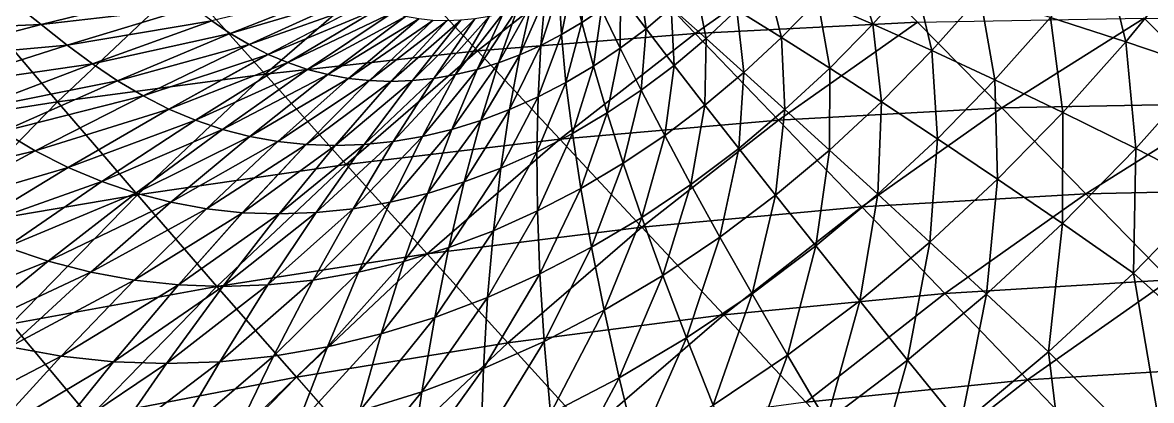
# Model space of a CAD drawing. Header units: metres. Extents: x -232 to 179, y -162 to 161.
# Drawn here: x -116.04 to -68.87, y 77.34 to 93.13 of the extents above; entities that cross this region are included whole.
import ezdxf

# ---------------------------------------------------------------- set-up
doc = ezdxf.new("R2010")
doc.units = ezdxf.units.M

msp = doc.modelspace()

# ---------------------------------------------------------------- linework, layer by layer
for points in [[(-91.42601, 96.32971, -728.5199), (-82.17359, 96.74255, -721.63666), (-87.92804, 92.68334, -720.7978), (-87.92794, 92.68344, -720.79767)], [(-78.63614, 93.1501, -714.08514), (-87.92804, 92.68334, -720.7978), (-82.17359, 96.74255, -721.63666), (-82.17349, 96.74265, -721.63654)], [(-100.47522, 95.6663, -735.8636), (-91.42601, 96.32971, -728.5199), (-97.021614, 91.94738, -727.95624), (-97.021515, 91.94748, -727.9561)], [(-87.92804, 92.68334, -720.7978), (-97.021614, 91.94738, -727.95624), (-91.42601, 96.32971, -728.5199), (-91.42591, 96.32981, -728.5198)], [(-69.9369, 92.33062, -911.9938), (-70.848404, 96.08774, -906.7413), (-73.085594, 93.345406, -907.08954), (-73.085495, 93.345505, -907.0894)], [(-70.848404, 96.08774, -906.7413), (-69.9369, 92.33062, -911.9938), (-67.39996, 95.440384, -911.5989), (-67.399864, 95.44048, -911.59875)], [(-109.309555, 94.791336, -743.6763), (-100.47522, 95.6663, -735.8636), (-105.90519, 90.979095, -735.56836), (-105.90509, 90.979195, -735.56824)], [(-97.021614, 91.94738, -727.95624), (-105.90519, 90.979095, -735.56836), (-100.47522, 95.6663, -735.8636), (-100.47512, 95.6664, -735.86346)], [(-80.50746, 93.07312, -897.6823), (-81.34057, 95.70136, -892.81555), (-82.80252, 94.058655, -892.95667), (-82.80242, 94.058754, -892.95654)], [(-81.34057, 95.70136, -892.81555), (-80.50746, 93.07312, -897.6823), (-78.77168, 95.02351, -897.51483), (-78.77158, 95.02361, -897.5147)], [(-66.559265, 91.18693, -916.99817), (-67.39996, 95.440384, -911.5989), (-69.9369, 92.33062, -911.9938), (-69.9368, 92.33072, -911.99365)], [(-93.51804, 92.628746, -878.5488), (-93.074974, 94.81939, -874.20483), (-93.63011, 94.48976, -874.088), (-93.63001, 94.48986, -874.0879)], [(-93.074974, 94.81939, -874.20483), (-93.51804, 92.628746, -878.5488), (-92.673134, 93.13043, -878.7266), (-92.673035, 93.13053, -878.7265)], [(-92.673134, 93.13043, -878.7266), (-92.53325, 95.183, -874.29456), (-93.074974, 94.81939, -874.20483), (-93.074875, 94.81949, -874.2047)], [(-92.53325, 95.183, -874.29456), (-92.673134, 93.13043, -878.7266), (-91.84864, 93.68384, -878.86316), (-91.84854, 93.68394, -878.86304)], [(-89.98394, 92.87729, -883.57245), (-90.27035, 94.93778, -879.0118), (-91.047035, 94.28696, -878.9582), (-91.046936, 94.287056, -878.95807)], [(-90.27035, 94.93778, -879.0118), (-89.98394, 92.87729, -883.57245), (-88.932465, 93.75838, -883.645), (-88.932365, 93.75848, -883.6449)], [(-84.32006, 92.505005, -893.0153), (-84.942444, 94.93354, -888.2742), (-86.1861, 93.66029, -888.32227), (-86.186, 93.66039, -888.32214)], [(-84.942444, 94.93354, -888.2742), (-84.32006, 92.505005, -893.0153), (-82.80252, 94.058655, -892.95667), (-82.80242, 94.058754, -892.95654)], [(-78.045525, 91.96999, -902.46326), (-78.77168, 95.02351, -897.51483), (-80.50746, 93.07312, -897.6823), (-80.50736, 93.07322, -897.6822)], [(-78.77168, 95.02351, -897.51483), (-78.045525, 91.96999, -902.46326), (-76.02491, 94.24044, -902.2683), (-76.02481, 94.24054, -902.2682)], [(-117.92566, 93.74519, -751.9638), (-109.309555, 94.791336, -743.6763), (-114.5755, 89.816345, -743.63873), (-114.5754, 89.816444, -743.6386)], [(-109.721565, 94.418846, -868.5285), (-116.44543, 93.984665, -868.26056), (-115.26524, 93.05584, -869.4529), (-115.265144, 93.05594, -869.45276)], [(-115.26524, 93.05584, -869.4529), (-108.91582, 93.78293, -869.3436), (-109.721565, 94.418846, -868.5285), (-109.721466, 94.418945, -868.5284)], [(-105.90519, 90.979095, -735.56836), (-114.5755, 89.816345, -743.63873), (-109.309555, 94.791336, -743.6763), (-109.309456, 94.791435, -743.67615)], [(-102.72257, 94.52164, -869.0286), (-108.13445, 93.201584, -870.1135), (-107.35658, 92.67726, -870.8485), (-107.35648, 92.67736, -870.8484)], [(-107.35658, 92.67726, -870.8485), (-102.20648, 94.215706, -869.49194), (-102.72257, 94.52164, -869.0286), (-102.72247, 94.521736, -869.0285)], [(-94.38061, 92.18069, -878.33014), (-93.63011, 94.48976, -874.088), (-94.196846, 94.19537, -873.94434), (-94.19675, 94.19547, -873.9442)], [(-93.63011, 94.48976, -874.088), (-94.38061, 92.18069, -878.33014), (-93.51804, 92.628746, -878.5488), (-93.517944, 92.628845, -878.5487)], [(-87.47621, 92.46259, -888.3008), (-87.9167, 94.701385, -883.66187), (-88.932465, 93.75838, -883.645), (-88.932365, 93.75848, -883.6449)], [(-87.9167, 94.701385, -883.66187), (-87.47621, 92.46259, -888.3008), (-86.1861, 93.66029, -888.32227), (-86.186, 93.66039, -888.32214)], [(-122.420105, 92.75, -868.7612), (-115.26524, 93.05584, -869.4529), (-116.44543, 93.984665, -868.26056), (-116.44533, 93.984764, -868.26044)], [(-102.20648, 94.215706, -869.49194), (-107.35658, 92.67726, -870.8485), (-106.571106, 92.21164, -871.5537), (-106.57101, 92.21174, -871.5536)], [(-106.571106, 92.21164, -871.5537), (-101.68154, 93.949196, -869.9374), (-102.20648, 94.215706, -869.49194), (-102.20638, 94.215805, -869.4918)], [(-101.68154, 93.949196, -869.9374), (-106.571106, 92.21164, -871.5537), (-105.772156, 91.806015, -872.2316), (-105.77206, 91.806114, -872.2315)], [(-105.772156, 91.806015, -872.2316), (-101.14592, 93.72278, -870.3655), (-101.68154, 93.949196, -869.9374), (-101.68144, 93.949295, -869.93726)], [(-96.14645, 91.45251, -877.77295), (-94.7732, 93.93739, -873.7743), (-95.35708, 93.71693, -873.57825), (-95.35698, 93.717026, -873.5781)], [(-94.7732, 93.93739, -873.7743), (-96.14645, 91.45251, -877.77295), (-95.2578, 91.788055, -878.0713), (-95.2577, 91.788155, -878.07117)], [(-95.2578, 91.788055, -878.0713), (-94.196846, 94.19537, -873.94434), (-94.7732, 93.93739, -873.7743), (-94.7731, 93.93749, -873.7742)], [(-94.196846, 94.19537, -873.94434), (-95.2578, 91.788055, -878.0713), (-94.38061, 92.18069, -878.33014), (-94.38051, 92.180786, -878.33)], [(-91.069145, 92.0608, -883.4438), (-91.047035, 94.28696, -878.9582), (-91.84864, 93.68384, -878.86316), (-91.84854, 93.68394, -878.86304)], [(-91.047035, 94.28696, -878.9582), (-91.069145, 92.0608, -883.4438), (-89.98394, 92.87729, -883.57245), (-89.98384, 92.87739, -883.5723)], [(-82.309235, 91.228485, -897.75195), (-82.80252, 94.058655, -892.95667), (-84.32006, 92.505005, -893.0153), (-84.31996, 92.505104, -893.0152)], [(-82.80252, 94.058655, -892.95667), (-82.309235, 91.228485, -897.75195), (-80.50746, 93.07312, -897.6823), (-80.50736, 93.07322, -897.6822)], [(-75.40322, 90.74123, -907.3132), (-76.02491, 94.24044, -902.2683), (-78.045525, 91.96999, -902.46326), (-78.045425, 91.97009, -902.46313)], [(-76.02491, 94.24044, -902.2683), (-75.40322, 90.74123, -907.3132), (-73.085594, 93.345406, -907.08954), (-73.085495, 93.345505, -907.0894)], [(-114.5755, 89.816345, -743.63873), (-123.04151, 88.49648, -752.168), (-117.92566, 93.74519, -751.9638), (-117.92556, 93.74529, -751.9637)], [(-108.91582, 93.78293, -869.3436), (-115.26524, 93.05584, -869.4529), (-114.17444, 92.19495, -870.55634), (-114.17434, 92.195045, -870.5562)], [(-114.17444, 92.19495, -870.55634), (-108.13445, 93.201584, -870.1135), (-108.91582, 93.78293, -869.3436), (-108.91572, 93.78303, -869.3435)], [(-101.14592, 93.72278, -870.3655), (-105.772156, 91.806015, -872.2316), (-104.956955, 91.46141, -872.88324), (-104.956856, 91.46151, -872.8831)], [(-104.956955, 91.46141, -872.88324), (-100.599075, 93.53702, -870.7763), (-101.14592, 93.72278, -870.3655), (-101.14582, 93.72288, -870.36536)], [(-100.599075, 93.53702, -870.7763), (-104.956955, 91.46141, -872.88324), (-104.124664, 91.17868, -873.5084), (-104.124565, 91.17878, -873.5083)], [(-104.124664, 91.17868, -873.5084), (-100.0413, 93.39231, -871.1694), (-100.599075, 93.53702, -870.7763), (-100.598976, 93.53712, -870.7762)], [(-97.94494, 90.958374, -877.06213), (-95.94633, 93.53493, -873.357), (-96.53876, 93.39226, -873.1112), (-96.53866, 93.39236, -873.1111)], [(-95.94633, 93.53493, -873.357), (-97.94494, 90.958374, -877.06213), (-97.043274, 91.175514, -877.4362), (-97.043175, 91.17561, -877.4361)], [(-97.043274, 91.175514, -877.4362), (-95.35708, 93.71693, -873.57825), (-95.94633, 93.53493, -873.357), (-95.94623, 93.53503, -873.3569)], [(-95.35708, 93.71693, -873.57825), (-97.043274, 91.175514, -877.4362), (-96.14645, 91.45251, -877.77295), (-96.14635, 91.45261, -877.7728)], [(-92.185326, 91.311615, -883.2589), (-91.84864, 93.68384, -878.86316), (-92.673134, 93.13043, -878.7266), (-92.673035, 93.13053, -878.7265)], [(-91.84864, 93.68384, -878.86316), (-92.185326, 91.311615, -883.2589), (-91.069145, 92.0608, -883.4438), (-91.069046, 92.0609, -883.44366)], [(-88.81167, 91.34354, -888.2087), (-88.932465, 93.75838, -883.645), (-89.98394, 92.87729, -883.57245), (-89.98384, 92.87739, -883.5723)], [(-88.932465, 93.75838, -883.645), (-88.81167, 91.34354, -888.2087), (-87.47621, 92.46259, -888.3008), (-87.47611, 92.46269, -888.30066)], [(-85.89429, 91.04355, -892.98914), (-86.1861, 93.66029, -888.32227), (-87.47621, 92.46259, -888.3008), (-87.47611, 92.46269, -888.30066)], [(-86.1861, 93.66029, -888.32227), (-85.89429, 91.04355, -892.98914), (-84.32006, 92.505005, -893.0153), (-84.31996, 92.505104, -893.0152)], [(-115.26524, 93.05584, -869.4529), (-122.420105, 92.75, -868.7612), (-120.921165, 91.57031, -870.2756), (-120.92107, 91.57041, -870.27545)], [(-120.921165, 91.57031, -870.2756), (-114.17444, 92.19495, -870.55634), (-115.26524, 93.05584, -869.4529), (-115.265144, 93.05594, -869.45276)], [(-108.13445, 93.201584, -870.1135), (-114.17444, 92.19495, -870.55634), (-113.11664, 91.407936, -871.5987), (-113.11654, 91.408035, -871.5986)], [(-113.11664, 91.407936, -871.5987), (-107.35658, 92.67726, -870.8485), (-108.13445, 93.201584, -870.1135), (-108.13435, 93.20168, -870.1134)], [(-100.0413, 93.39231, -871.1694), (-104.124664, 91.17868, -873.5084), (-103.27574, 90.95844, -874.1067), (-103.27564, 90.95854, -874.10657)], [(-103.27574, 90.95844, -874.1067), (-99.473495, 93.28895, -871.544), (-100.0413, 93.39231, -871.1694), (-100.0412, 93.39241, -871.16925)], [(-99.473495, 93.28895, -871.544), (-103.27574, 90.95844, -874.1067), (-102.41155, 90.801125, -874.6769), (-102.41145, 90.80122, -874.67676)], [(-102.41155, 90.801125, -874.6769), (-98.89696, 93.227066, -871.89954), (-99.473495, 93.28895, -871.544), (-99.4734, 93.28905, -871.5439)], [(-98.89696, 93.227066, -871.89954), (-102.41155, 90.801125, -874.6769), (-101.53407, 90.70695, -875.2179), (-101.53397, 90.70705, -875.2178)], [(-101.53407, 90.70695, -875.2179), (-98.31331, 93.20667, -872.23486), (-98.89696, 93.227066, -871.89954), (-98.89686, 93.227165, -871.8994)], [(-98.31331, 93.20667, -872.23486), (-101.53407, 90.70695, -875.2179), (-100.645775, 90.67592, -875.7284), (-100.645676, 90.67602, -875.7283)], [(-100.645775, 90.67592, -875.7284), (-97.72438, 93.22763, -872.54926), (-98.31331, 93.20667, -872.23486), (-98.31321, 93.20677, -872.23474)], [(-97.72438, 93.22763, -872.54926), (-100.645775, 90.67592, -875.7284), (-99.749435, 90.7078, -876.20685), (-99.74934, 90.7079, -876.2067)], [(-99.749435, 90.7078, -876.20685), (-97.13216, 93.289635, -872.8417), (-97.72438, 93.22763, -872.54926), (-97.72428, 93.22773, -872.54913)], [(-97.13216, 93.289635, -872.8417), (-99.749435, 90.7078, -876.20685), (-98.84809, 90.80218, -876.6519), (-98.84799, 90.80228, -876.6518)], [(-98.84809, 90.80218, -876.6519), (-96.53876, 93.39226, -873.1112), (-97.13216, 93.289635, -872.8417), (-97.13206, 93.289734, -872.84155)], [(-96.53876, 93.39226, -873.1112), (-98.84809, 90.80218, -876.6519), (-97.94494, 90.958374, -877.06213), (-97.94484, 90.95847, -877.062)], [(-93.329155, 90.63243, -883.0182), (-92.673134, 93.13043, -878.7266), (-93.51804, 92.628746, -878.5488), (-93.517944, 92.628845, -878.5487)], [(-92.673134, 93.13043, -878.7266), (-93.329155, 90.63243, -883.0182), (-92.185326, 91.311615, -883.2589), (-92.18523, 91.311714, -883.2588)], [(-87.92804, 92.68334, -720.7978), (-78.63614, 93.1501, -714.08514), (-84.44543, 89.052216, -713.2383), (-84.44533, 89.052315, -713.23816)], [(-75.11427, 89.5634, -706.6809), (-84.44543, 89.052216, -713.2383), (-78.63614, 93.1501, -714.08514), (-78.63604, 93.1502, -714.085)], [(-80.14296, 89.822655, -902.5444), (-80.50746, 93.07312, -897.6823), (-82.309235, 91.228485, -897.75195), (-82.309135, 91.228584, -897.75183)], [(-80.50746, 93.07312, -897.6823), (-80.14296, 89.822655, -902.5444), (-78.045525, 91.96999, -902.46326), (-78.045425, 91.97009, -902.46313)], [(-78.63614, 93.1501, -714.08514), (-69.164154, 93.31235, -707.808), (-75.11427, 89.5634, -706.6809), (-75.114174, 89.5635, -706.6808)], [(-72.56504, 89.37753, -912.2474), (-73.085594, 93.345406, -907.08954), (-75.40322, 90.74123, -907.3132), (-75.40312, 90.741325, -907.31305)], [(-65.60806, 89.75428, -700.5461), (-75.11427, 89.5634, -706.6809), (-69.164154, 93.31235, -707.808), (-69.164055, 93.31245, -707.80786)], [(-73.085594, 93.345406, -907.08954), (-72.56504, 89.37753, -912.2474), (-69.9369, 92.33062, -911.9938), (-69.9368, 92.33072, -911.99365)], [(-69.164154, 93.31235, -707.808), (-59.534866, 93.137054, -701.95355), (-65.60806, 89.75428, -700.5461), (-65.60796, 89.75438, -700.54596)], [(-107.35658, 92.67726, -870.8485), (-113.11664, 91.407936, -871.5987), (-112.06357, 90.69812, -872.5937), (-112.06347, 90.69822, -872.59357)], [(-112.06357, 90.69812, -872.5937), (-106.571106, 92.21164, -871.5537), (-107.35658, 92.67726, -870.8485), (-107.35648, 92.67736, -870.8484)], [(-97.021614, 91.94738, -727.95624), (-87.92804, 92.68334, -720.7978), (-93.58324, 88.25435, -720.22815), (-93.58314, 88.25445, -720.228)], [(-94.49688, 90.025856, -882.7222), (-93.51804, 92.628746, -878.5488), (-94.38061, 92.18069, -878.33014), (-94.38051, 92.180786, -878.33)], [(-93.51804, 92.628746, -878.5488), (-94.49688, 90.025856, -882.7222), (-93.329155, 90.63243, -883.0182), (-93.329056, 90.63253, -883.01807)], [(-84.44543, 89.052216, -713.2383), (-93.58324, 88.25435, -720.22815), (-87.92804, 92.68334, -720.7978), (-87.92794, 92.68344, -720.79767)], [(-90.18997, 90.30652, -888.0452), (-89.98394, 92.87729, -883.57245), (-91.069145, 92.0608, -883.4438), (-91.069046, 92.0609, -883.44366)], [(-89.98394, 92.87729, -883.57245), (-90.18997, 90.30652, -888.0452), (-88.81167, 91.34354, -888.2087), (-88.81157, 91.343636, -888.20856)], [(-87.52384, 89.678055, -892.8767), (-87.47621, 92.46259, -888.3008), (-88.81167, 91.34354, -888.2087), (-88.81157, 91.343636, -888.20856)], [(-87.47621, 92.46259, -888.3008), (-87.52384, 89.678055, -892.8767), (-85.89429, 91.04355, -892.98914), (-85.89419, 91.04365, -892.989)], [(-84.178314, 89.493286, -897.7209), (-84.32006, 92.505005, -893.0153), (-85.89429, 91.04355, -892.98914), (-85.89419, 91.04365, -892.989)], [(-84.32006, 92.505005, -893.0153), (-84.178314, 89.493286, -897.7209), (-82.309235, 91.228485, -897.75195), (-82.309135, 91.228584, -897.75183)], [(-114.17444, 92.19495, -870.55634), (-120.921165, 91.57031, -870.2756), (-119.53574, 90.4769, -871.67706), (-119.535645, 90.477, -871.67694)], [(-119.53574, 90.4769, -871.67706), (-113.11664, 91.407936, -871.5987), (-114.17444, 92.19495, -870.55634), (-114.17434, 92.195045, -870.5562)], [(-106.571106, 92.21164, -871.5537), (-112.06357, 90.69812, -872.5937), (-111.000206, 90.067764, -873.5484), (-111.00011, 90.06786, -873.5483)], [(-111.000206, 90.067764, -873.5484), (-105.772156, 91.806015, -872.2316), (-106.571106, 92.21164, -871.5537), (-106.57101, 92.21174, -871.5536)], [(-95.68441, 89.494316, -882.37177), (-94.38061, 92.18069, -878.33014), (-95.2578, 91.788055, -878.0713), (-95.2577, 91.788155, -878.07117)], [(-94.38061, 92.18069, -878.33014), (-95.68441, 89.494316, -882.37177), (-94.49688, 90.025856, -882.7222), (-94.49678, 90.025955, -882.7221)], [(-91.60763, 89.35499, -887.8105), (-91.069145, 92.0608, -883.4438), (-92.185326, 91.311615, -883.2589), (-92.18523, 91.311714, -883.2588)], [(-91.069145, 92.0608, -883.4438), (-91.60763, 89.35499, -887.8105), (-90.18997, 90.30652, -888.0452), (-90.18987, 90.30662, -888.0451)], [(-69.513, 87.868004, -917.2832), (-69.9369, 92.33062, -911.9938), (-72.56504, 89.37753, -912.2474), (-72.56494, 89.37763, -912.24725)], [(-69.9369, 92.33062, -911.9938), (-69.513, 87.868004, -917.2832), (-66.559265, 91.18693, -916.99817), (-66.559166, 91.18703, -916.99805)], [(-105.772156, 91.806015, -872.2316), (-111.000206, 90.067764, -873.5484), (-109.918594, 89.51863, -874.4661), (-109.918495, 89.51873, -874.466)], [(-109.918594, 89.51863, -874.4661), (-104.956955, 91.46141, -872.88324), (-105.772156, 91.806015, -872.2316), (-105.77206, 91.806114, -872.2315)], [(-105.90519, 90.979095, -735.56836), (-97.021614, 91.94738, -727.95624), (-102.515915, 87.20464, -727.65753), (-102.515816, 87.20474, -727.6574)], [(-93.58324, 88.25435, -720.22815), (-102.515915, 87.20464, -727.65753), (-97.021614, 91.94738, -727.95624), (-97.021515, 91.94748, -727.9561)], [(-96.88745, 89.040054, -881.9679), (-95.2578, 91.788055, -878.0713), (-96.14645, 91.45251, -877.77295), (-96.14635, 91.45261, -877.7728)], [(-95.2578, 91.788055, -878.0713), (-96.88745, 89.040054, -881.9679), (-95.68441, 89.494316, -882.37177), (-95.68431, 89.494415, -882.37164)], [(-77.80896, 88.27826, -907.4061), (-78.045525, 91.96999, -902.46326), (-80.14296, 89.822655, -902.5444), (-80.14286, 89.822754, -902.54425)], [(-78.045525, 91.96999, -902.46326), (-77.80896, 88.27826, -907.4061), (-75.40322, 90.74123, -907.3132), (-75.40312, 90.741325, -907.31305)], [(-113.11664, 91.407936, -871.5987), (-119.53574, 90.4769, -871.67706), (-118.192245, 89.477325, -873.0009), (-118.19215, 89.477425, -873.0008)], [(-118.192245, 89.477325, -873.0009), (-112.06357, 90.69812, -872.5937), (-113.11664, 91.407936, -871.5987), (-113.11654, 91.408035, -871.5986)], [(-104.956955, 91.46141, -872.88324), (-109.918594, 89.51863, -874.4661), (-108.81499, 89.05212, -875.3482), (-108.81489, 89.052216, -875.3481)], [(-108.81499, 89.05212, -875.3482), (-104.124664, 91.17868, -873.5084), (-104.956955, 91.46141, -872.88324), (-104.956856, 91.46151, -872.8831)], [(-104.124664, 91.17868, -873.5084), (-108.81499, 89.05212, -875.3482), (-107.68824, 88.66936, -876.19464), (-107.68814, 88.66946, -876.1945)], [(-107.68824, 88.66936, -876.19464), (-103.27574, 90.95844, -874.1067), (-104.124664, 91.17868, -873.5084), (-104.124565, 91.17878, -873.5083)], [(-99.32222, 88.3711, -881.00555), (-97.043274, 91.175514, -877.4362), (-97.94494, 90.958374, -877.06213), (-97.94484, 90.95847, -877.062)], [(-97.043274, 91.175514, -877.4362), (-99.32222, 88.3711, -881.00555), (-98.10156, 88.66506, -881.512), (-98.10146, 88.66516, -881.5119)], [(-98.10156, 88.66506, -881.512), (-96.14645, 91.45251, -877.77295), (-97.043274, 91.175514, -877.4362), (-97.043175, 91.17561, -877.4361)], [(-96.14645, 91.45251, -877.77295), (-98.10156, 88.66506, -881.512), (-96.88745, 89.040054, -881.9679), (-96.88735, 89.04015, -881.9678)], [(-93.060394, 88.49237, -887.50476), (-92.185326, 91.311615, -883.2589), (-93.329155, 90.63243, -883.0182), (-93.329056, 90.63253, -883.01807)], [(-92.185326, 91.311615, -883.2589), (-93.060394, 88.49237, -887.50476), (-91.60763, 89.35499, -887.8105), (-91.60753, 89.35509, -887.81036)], [(-89.20568, 88.41266, -892.6773), (-88.81167, 91.34354, -888.2087), (-90.18997, 90.30652, -888.0452), (-90.18987, 90.30662, -888.0451)], [(-88.81167, 91.34354, -888.2087), (-89.20568, 88.41266, -892.6773), (-87.52384, 89.678055, -892.8767), (-87.52374, 89.678154, -892.8766)], [(-86.11309, 87.87204, -897.5874), (-85.89429, 91.04355, -892.98914), (-87.52384, 89.678055, -892.8767), (-87.52374, 89.678154, -892.8766)], [(-85.89429, 91.04355, -892.98914), (-86.11309, 87.87204, -897.5874), (-84.178314, 89.493286, -897.7209), (-84.178215, 89.493385, -897.72076)], [(-82.31875, 87.80273, -902.5082), (-82.309235, 91.228485, -897.75195), (-84.178314, 89.493286, -897.7209), (-84.178215, 89.493385, -897.72076)], [(-82.309235, 91.228485, -897.75195), (-82.31875, 87.80273, -902.5082), (-80.14296, 89.822655, -902.5444), (-80.14286, 89.822754, -902.54425)], [(-66.198425, 86.16385, -922.34546), (-66.559265, 91.18693, -916.99817), (-69.513, 87.868004, -917.2832), (-69.5129, 87.8681, -917.2831)], [(-112.06357, 90.69812, -872.5937), (-118.192245, 89.477325, -873.0009), (-116.85476, 88.57579, -874.2647), (-116.85466, 88.57589, -874.2646)], [(-116.85476, 88.57579, -874.2647), (-111.000206, 90.067764, -873.5484), (-112.06357, 90.69812, -872.5937), (-112.06347, 90.69822, -872.59357)], [(-114.5755, 89.816345, -743.63873), (-105.90519, 90.979095, -735.56836), (-111.240326, 85.93875, -735.5303), (-111.24023, 85.93885, -735.53015)], [(-102.515915, 87.20464, -727.65753), (-111.240326, 85.93875, -735.5303), (-105.90519, 90.979095, -735.56836), (-105.90509, 90.979195, -735.56824)], [(-103.27574, 90.95844, -874.1067), (-107.68824, 88.66936, -876.19464), (-106.53899, 88.3712, -877.0045), (-106.53889, 88.3713, -877.0044)], [(-106.53899, 88.3712, -877.0045), (-102.41155, 90.801125, -874.6769), (-103.27574, 90.95844, -874.1067), (-103.27564, 90.95854, -874.10657)], [(-102.41155, 90.801125, -874.6769), (-106.53899, 88.3712, -877.0045), (-105.36906, 88.158226, -877.7765), (-105.36896, 88.158325, -877.77637)], [(-105.36906, 88.158226, -877.7765), (-101.53407, 90.70695, -875.2179), (-102.41155, 90.801125, -874.6769), (-102.41145, 90.80122, -874.67676)], [(-101.53407, 90.70695, -875.2179), (-105.36906, 88.158226, -877.7765), (-104.18114, 88.03073, -878.5089), (-104.18104, 88.03083, -878.5088)], [(-104.18114, 88.03073, -878.5089), (-100.645775, 90.67592, -875.7284), (-101.53407, 90.70695, -875.2179), (-101.53397, 90.70705, -875.2178)], [(-100.645775, 90.67592, -875.7284), (-104.18114, 88.03073, -878.5089), (-102.97857, 87.988716, -879.19995), (-102.97847, 87.988815, -879.1998)], [(-102.97857, 87.988716, -879.19995), (-99.749435, 90.7078, -876.20685), (-100.645775, 90.67592, -875.7284), (-100.645676, 90.67602, -875.7283)], [(-99.749435, 90.7078, -876.20685), (-102.97857, 87.988716, -879.19995), (-101.765114, 88.03189, -879.8477), (-101.765015, 88.03199, -879.8476)], [(-101.765114, 88.03189, -879.8477), (-98.84809, 90.80218, -876.6519), (-99.749435, 90.7078, -876.20685), (-99.74934, 90.7079, -876.2067)], [(-98.84809, 90.80218, -876.6519), (-101.765114, 88.03189, -879.8477), (-100.54489, 88.15965, -880.4502), (-100.54479, 88.15975, -880.4501)], [(-100.54489, 88.15965, -880.4502), (-97.94494, 90.958374, -877.06213), (-98.84809, 90.80218, -876.6519), (-98.84799, 90.80228, -876.6518)], [(-97.94494, 90.958374, -877.06213), (-100.54489, 88.15965, -880.4502), (-99.32222, 88.3711, -881.00555), (-99.32212, 88.3712, -881.00543)], [(-94.5435, 87.72197, -887.1288), (-93.329155, 90.63243, -883.0182), (-94.49688, 90.025856, -882.7222), (-94.49678, 90.025955, -882.7221)], [(-93.329155, 90.63243, -883.0182), (-94.5435, 87.72197, -887.1288), (-93.060394, 88.49237, -887.50476), (-93.060295, 88.49247, -887.50464)], [(-75.29311, 86.58455, -912.35284), (-75.40322, 90.74123, -907.3132), (-77.80896, 88.27826, -907.4061), (-77.80886, 88.27836, -907.406)], [(-75.40322, 90.74123, -907.3132), (-75.29311, 86.58455, -912.35284), (-72.56504, 89.37753, -912.2474), (-72.56494, 89.37763, -912.24725)], [(-90.93553, 87.25158, -892.39087), (-90.18997, 90.30652, -888.0452), (-91.60763, 89.35499, -887.8105), (-91.60753, 89.35509, -887.81036)], [(-90.18997, 90.30652, -888.0452), (-90.93553, 87.25158, -892.39087), (-89.20568, 88.41266, -892.6773), (-89.20558, 88.41276, -892.6772)], [(-123.04151, 88.49648, -752.168), (-114.5755, 89.816345, -743.63873), (-119.765724, 84.49135, -743.8459), (-119.765625, 84.49145, -743.84576)], [(-111.240326, 85.93875, -735.5303), (-119.765724, 84.49135, -743.8459), (-114.5755, 89.816345, -743.63873), (-114.5754, 89.816444, -743.6386)], [(-111.000206, 90.067764, -873.5484), (-116.85476, 88.57579, -874.2647), (-115.50419, 87.775185, -875.47723), (-115.50409, 87.77528, -875.4771)], [(-115.50419, 87.775185, -875.47723), (-109.918594, 89.51863, -874.4661), (-111.000206, 90.067764, -873.5484), (-111.00011, 90.06786, -873.5483)], [(-96.05177, 87.04687, -886.68365), (-94.49688, 90.025856, -882.7222), (-95.68441, 89.494316, -882.37177), (-95.68431, 89.494415, -882.37164)], [(-94.49688, 90.025856, -882.7222), (-96.05177, 87.04687, -886.68365), (-94.5435, 87.72197, -887.1288), (-94.5434, 87.72207, -887.12866)], [(-88.10995, 86.36963, -897.35065), (-87.52384, 89.678055, -892.8767), (-89.20568, 88.41266, -892.6773), (-89.20558, 88.41276, -892.6772)], [(-87.52384, 89.678055, -892.8767), (-88.10995, 86.36963, -897.35065), (-86.11309, 87.87204, -897.5874), (-86.11299, 87.87214, -897.5873)], [(-80.30456, 85.96142, -907.3647), (-80.14296, 89.822655, -902.5444), (-82.31875, 87.80273, -902.5082), (-82.31865, 87.802826, -902.50806)], [(-80.14296, 89.822655, -902.5444), (-80.30456, 85.96142, -907.3647), (-77.80896, 88.27826, -907.4061), (-77.80886, 88.27836, -907.406)], [(-75.11427, 89.5634, -706.6809), (-65.60806, 89.75428, -700.5461), (-71.60272, 85.977264, -699.4105), (-71.60262, 85.97736, -699.4104)], [(-62.062637, 86.18855, -693.4047), (-71.60272, 85.977264, -699.4105), (-65.60806, 89.75428, -700.5461), (-65.60796, 89.75438, -700.54596)], [(-109.918594, 89.51863, -874.4661), (-115.50419, 87.775185, -875.47723), (-114.13045, 87.077736, -876.6428), (-114.13035, 87.077835, -876.6427)], [(-114.13045, 87.077736, -876.6428), (-108.81499, 89.05212, -875.3482), (-109.918594, 89.51863, -874.4661), (-109.918495, 89.51873, -874.466)], [(-97.57974, 86.46991, -886.1708), (-95.68441, 89.494316, -882.37177), (-96.88745, 89.040054, -881.9679), (-96.88735, 89.04015, -881.9678)], [(-95.68441, 89.494316, -882.37177), (-97.57974, 86.46991, -886.1708), (-96.05177, 87.04687, -886.68365), (-96.051674, 87.04697, -886.68353)], [(-92.70823, 86.199, -892.0178), (-91.60763, 89.35499, -887.8105), (-93.060394, 88.49237, -887.50476), (-93.060295, 88.49247, -887.50464)], [(-91.60763, 89.35499, -887.8105), (-92.70823, 86.199, -892.0178), (-90.93553, 87.25158, -892.39087), (-90.93543, 87.25168, -892.39075)], [(-84.57101, 85.915436, -902.3528), (-84.178314, 89.493286, -897.7209), (-86.11309, 87.87204, -897.5874), (-86.11299, 87.87214, -897.5873)], [(-84.178314, 89.493286, -897.7209), (-84.57101, 85.915436, -902.3528), (-82.31875, 87.80273, -902.5082), (-82.31865, 87.802826, -902.50806)], [(-84.44543, 89.052216, -713.2383), (-75.11427, 89.5634, -706.6809), (-80.97283, 85.430756, -705.82684), (-80.97273, 85.430855, -705.8267)], [(-71.60272, 85.977264, -699.4105), (-80.97283, 85.430756, -705.82684), (-75.11427, 89.5634, -706.6809), (-75.114174, 89.5635, -706.6808)], [(-72.579025, 84.729034, -917.4017), (-72.56504, 89.37753, -912.2474), (-75.29311, 86.58455, -912.35284), (-75.293015, 86.58465, -912.3527)], [(-72.56504, 89.37753, -912.2474), (-72.579025, 84.729034, -917.4017), (-69.513, 87.868004, -917.2832), (-69.5129, 87.8681, -917.2831)], [(-108.81499, 89.05212, -875.3482), (-114.13045, 87.077736, -876.6428), (-112.72877, 86.48522, -877.7632), (-112.72867, 86.48532, -877.76306)], [(-112.72877, 86.48522, -877.7632), (-107.68824, 88.66936, -876.19464), (-108.81499, 89.05212, -875.3482), (-108.81489, 89.052216, -875.3481)], [(-99.12177, 85.99364, -885.5918), (-96.88745, 89.040054, -881.9679), (-98.10156, 88.66506, -881.512), (-98.10146, 88.66516, -881.5119)], [(-96.88745, 89.040054, -881.9679), (-99.12177, 85.99364, -885.5918), (-97.57974, 86.46991, -886.1708), (-97.57964, 86.47001, -886.17065)], [(-93.58324, 88.25435, -720.22815), (-84.44543, 89.052216, -713.2383), (-90.15452, 84.58099, -712.6632), (-90.15442, 84.58109, -712.6631)], [(-80.97283, 85.430756, -705.82684), (-90.15452, 84.58099, -712.6632), (-84.44543, 89.052216, -713.2383), (-84.44533, 89.052315, -713.23816)], [(-121.74264, 86.30079, -875.862), (-115.50419, 87.775185, -875.47723), (-116.85476, 88.57579, -874.2647), (-116.85466, 88.57589, -874.2646)], [(-107.68824, 88.66936, -876.19464), (-112.72877, 86.48522, -877.7632), (-111.2977, 85.99909, -878.8382), (-111.2976, 85.99919, -878.8381)], [(-111.2977, 85.99909, -878.8382), (-106.53899, 88.3712, -877.0045), (-107.68824, 88.66936, -876.19464), (-107.68814, 88.66946, -876.1945)], [(-106.53899, 88.3712, -877.0045), (-111.2977, 85.99909, -878.8382), (-109.83804, 85.62041, -879.8668), (-109.837944, 85.62051, -879.8667)], [(-109.83804, 85.62041, -879.8668), (-105.36906, 88.158226, -877.7765), (-106.53899, 88.3712, -877.0045), (-106.53889, 88.3713, -877.0044)], [(-102.515915, 87.20464, -727.65753), (-93.58324, 88.25435, -720.22815), (-99.13603, 83.461105, -719.9263), (-99.13593, 83.461205, -719.92615)], [(-102.22501, 85.351715, -884.24316), (-99.32222, 88.3711, -881.00555), (-100.54489, 88.15965, -880.4502), (-100.54479, 88.15975, -880.4501)], [(-99.32222, 88.3711, -881.00555), (-102.22501, 85.351715, -884.24316), (-100.67211, 85.620285, -884.9485), (-100.67201, 85.620384, -884.94836)], [(-100.67211, 85.620285, -884.9485), (-98.10156, 88.66506, -881.512), (-99.32222, 88.3711, -881.00555), (-99.32212, 88.3712, -881.00543)], [(-98.10156, 88.66506, -881.512), (-100.67211, 85.620285, -884.9485), (-99.12177, 85.99364, -885.5918), (-99.12167, 85.99374, -885.5917)], [(-90.15452, 84.58099, -712.6632), (-99.13603, 83.461105, -719.9263), (-93.58324, 88.25435, -720.22815), (-93.58314, 88.25445, -720.228)], [(-94.51795, 85.258934, -891.559), (-93.060394, 88.49237, -887.50476), (-94.5435, 87.72197, -887.1288), (-94.5434, 87.72207, -887.12866)], [(-93.060394, 88.49237, -887.50476), (-94.51795, 85.258934, -891.559), (-92.70823, 86.199, -892.0178), (-92.70813, 86.1991, -892.0177)], [(-90.163795, 84.99107, -897.01056), (-89.20568, 88.41266, -892.6773), (-90.93553, 87.25158, -892.39087), (-90.93543, 87.25168, -892.39075)], [(-89.20568, 88.41266, -892.6773), (-90.163795, 84.99107, -897.01056), (-88.10995, 86.36963, -897.35065), (-88.10985, 86.36973, -897.3505)], [(-78.12309, 83.95729, -912.3058), (-77.80896, 88.27826, -907.4061), (-80.30456, 85.96142, -907.3647), (-80.30446, 85.96152, -907.36456)], [(-77.80896, 88.27826, -907.4061), (-78.12309, 83.95729, -912.3058), (-75.29311, 86.58455, -912.35284), (-75.293015, 86.58465, -912.3527)], [(-115.50419, 87.775185, -875.47723), (-121.74264, 86.30079, -875.862), (-120.09464, 85.32387, -877.34155), (-120.09454, 85.32397, -877.34143)], [(-120.09464, 85.32387, -877.34155), (-114.13045, 87.077736, -876.6428), (-115.50419, 87.775185, -875.47723), (-115.50409, 87.77528, -875.4771)], [(-105.36906, 88.158226, -877.7765), (-109.83804, 85.62041, -879.8668), (-108.35213, 85.349915, -880.8473), (-108.35203, 85.35001, -880.84717)], [(-108.35213, 85.349915, -880.8473), (-104.18114, 88.03073, -878.5089), (-105.36906, 88.158226, -877.7765), (-105.36896, 88.158325, -877.77637)], [(-104.18114, 88.03073, -878.5089), (-108.35213, 85.349915, -880.8473), (-106.84337, 85.18798, -881.7776), (-106.84327, 85.18808, -881.77747)], [(-106.84337, 85.18798, -881.7776), (-102.97857, 87.988716, -879.19995), (-104.18114, 88.03073, -878.5089), (-104.18104, 88.03083, -878.5088)], [(-102.97857, 87.988716, -879.19995), (-106.84337, 85.18798, -881.7776), (-105.316, 85.13461, -882.6553), (-105.3159, 85.13471, -882.65515)], [(-105.316, 85.13461, -882.6553), (-101.765114, 88.03189, -879.8477), (-102.97857, 87.988716, -879.19995), (-102.97847, 87.988815, -879.1998)], [(-101.765114, 88.03189, -879.8477), (-105.316, 85.13461, -882.6553), (-103.77481, 85.18945, -883.4779), (-103.77471, 85.18955, -883.4778)], [(-103.77481, 85.18945, -883.4779), (-100.54489, 88.15965, -880.4502), (-101.765114, 88.03189, -879.8477), (-101.765015, 88.03199, -879.8476)], [(-100.54489, 88.15965, -880.4502), (-103.77481, 85.18945, -883.4779), (-102.22501, 85.351715, -884.24316), (-102.224915, 85.351814, -884.24304)], [(-86.89553, 84.1665, -902.0772), (-86.11309, 87.87204, -897.5874), (-88.10995, 86.36963, -897.35065), (-88.10985, 86.36973, -897.3505)], [(-86.11309, 87.87204, -897.5874), (-86.89553, 84.1665, -902.0772), (-84.57101, 85.915436, -902.3528), (-84.57091, 85.915535, -902.35266)], [(-82.88788, 83.796715, -907.18646), (-82.31875, 87.80273, -902.5082), (-84.57101, 85.915436, -902.3528), (-84.57091, 85.915535, -902.35266)], [(-82.31875, 87.80273, -902.5082), (-82.88788, 83.796715, -907.18646), (-80.30456, 85.96142, -907.3647), (-80.30446, 85.96152, -907.36456)], [(-69.61844, 82.66246, -922.47766), (-69.513, 87.868004, -917.2832), (-72.579025, 84.729034, -917.4017), (-72.578926, 84.72913, -917.40155)], [(-69.513, 87.868004, -917.2832), (-69.61844, 82.66246, -922.47766), (-66.198425, 86.16385, -922.34546), (-66.198326, 86.16395, -922.34534)], [(-96.358376, 84.43516, -891.01587), (-94.5435, 87.72197, -887.1288), (-96.05177, 87.04687, -886.68365), (-96.051674, 87.04697, -886.68353)], [(-94.5435, 87.72197, -887.1288), (-96.358376, 84.43516, -891.01587), (-94.51795, 85.258934, -891.559), (-94.51785, 85.25903, -891.5589)], [(-114.13045, 87.077736, -876.6428), (-120.09464, 85.32387, -877.34155), (-118.41837, 84.472824, -878.76385), (-118.418274, 84.47292, -878.76373)], [(-118.41837, 84.472824, -878.76385), (-112.72877, 86.48522, -877.7632), (-114.13045, 87.077736, -876.6428), (-114.13035, 87.077835, -876.6427)], [(-111.240326, 85.93875, -735.5303), (-102.515915, 87.20464, -727.65753), (-107.914246, 82.10459, -727.619), (-107.91415, 82.10469, -727.6189)], [(-99.13603, 83.461105, -719.9263), (-107.914246, 82.10459, -727.619), (-102.515915, 87.20464, -727.65753), (-102.515816, 87.20474, -727.6574)], [(-98.22284, 83.73114, -890.39), (-96.05177, 87.04687, -886.68365), (-97.57974, 86.46991, -886.1708), (-97.57964, 86.47001, -886.17065)], [(-96.05177, 87.04687, -886.68365), (-98.22284, 83.73114, -890.39), (-96.358376, 84.43516, -891.01587), (-96.35828, 84.43526, -891.01575)], [(-92.268524, 83.74134, -896.5676), (-90.93553, 87.25158, -892.39087), (-92.70823, 86.199, -892.0178), (-92.70813, 86.1991, -892.0177)], [(-90.93553, 87.25158, -892.39087), (-92.268524, 83.74134, -896.5676), (-90.163795, 84.99107, -897.01056), (-90.1637, 84.99117, -897.01044)], [(-112.72877, 86.48522, -877.7632), (-118.41837, 84.472824, -878.76385), (-116.70801, 83.74983, -880.1309), (-116.70791, 83.74993, -880.1308)], [(-116.70801, 83.74983, -880.1309), (-111.2977, 85.99909, -878.8382), (-112.72877, 86.48522, -877.7632), (-112.72867, 86.48532, -877.76306)], [(-100.104454, 83.14999, -889.68353), (-97.57974, 86.46991, -886.1708), (-99.12177, 85.99364, -885.5918), (-99.12167, 85.99374, -885.5917)], [(-97.57974, 86.46991, -886.1708), (-100.104454, 83.14999, -889.68353), (-98.22284, 83.73114, -890.39), (-98.22274, 83.73124, -890.3899)], [(-89.28641, 82.56173, -901.6813), (-88.10995, 86.36963, -897.35065), (-90.163795, 84.99107, -897.01056), (-90.1637, 84.99117, -897.01044)], [(-88.10995, 86.36963, -897.35065), (-89.28641, 82.56173, -901.6813), (-86.89553, 84.1665, -902.0772), (-86.89543, 84.166595, -902.0771)], [(-75.75958, 81.7763, -917.3488), (-75.29311, 86.58455, -912.35284), (-78.12309, 83.95729, -912.3058), (-78.12299, 83.95739, -912.30566)], [(-75.29311, 86.58455, -912.35284), (-75.75958, 81.7763, -917.3488), (-72.579025, 84.729034, -917.4017), (-72.578926, 84.72913, -917.40155)], [(-119.765724, 84.49135, -743.8459), (-111.240326, 85.93875, -735.5303), (-116.49872, 80.54379, -735.7402), (-116.49862, 80.54389, -735.74005)], [(-111.2977, 85.99909, -878.8382), (-116.70801, 83.74983, -880.1309), (-114.96179, 83.15664, -881.4426), (-114.96169, 83.15674, -881.4425)], [(-107.914246, 82.10459, -727.619), (-116.49872, 80.54379, -735.7402), (-111.240326, 85.93875, -735.5303), (-111.24023, 85.93885, -735.53015)], [(-114.96179, 83.15664, -881.4426), (-109.83804, 85.62041, -879.8668), (-111.2977, 85.99909, -878.8382), (-111.2976, 85.99919, -878.8381)], [(-101.996216, 82.69441, -888.8986), (-99.12177, 85.99364, -885.5918), (-100.67211, 85.620285, -884.9485), (-100.67201, 85.620384, -884.94836)], [(-99.12177, 85.99364, -885.5918), (-101.996216, 82.69441, -888.8986), (-100.104454, 83.14999, -889.68353), (-100.104355, 83.150085, -889.6834)], [(-94.417206, 82.6252, -896.02295), (-92.70823, 86.199, -892.0178), (-94.51795, 85.258934, -891.559), (-94.51785, 85.25903, -891.5589)], [(-92.70823, 86.199, -892.0178), (-94.417206, 82.6252, -896.02295), (-92.268524, 83.74134, -896.5676), (-92.268425, 83.74144, -896.5675)], [(-85.554085, 81.790695, -906.87036), (-84.57101, 85.915436, -902.3528), (-86.89553, 84.1665, -902.0772), (-86.89543, 84.166595, -902.0771)], [(-84.57101, 85.915436, -902.3528), (-85.554085, 81.790695, -906.87036), (-82.88788, 83.796715, -907.18646), (-82.88778, 83.796814, -907.18634)], [(-81.052536, 81.50255, -912.10364), (-80.30456, 85.96142, -907.3647), (-82.88788, 83.796715, -907.18646), (-82.88778, 83.796814, -907.18634)], [(-80.30456, 85.96142, -907.3647), (-81.052536, 81.50255, -912.10364), (-78.12309, 83.95729, -912.3058), (-78.12299, 83.95739, -912.30566)], [(-80.97283, 85.430756, -705.82684), (-71.60272, 85.977264, -699.4105), (-77.50514, 81.81368, -698.5501), (-77.50504, 81.81378, -698.55)], [(-68.096535, 82.38682, -692.2617), (-77.50514, 81.81368, -698.5501), (-71.60272, 85.977264, -699.4105), (-71.60262, 85.97736, -699.4104)], [(-71.60272, 85.977264, -699.4105), (-62.062637, 86.18855, -693.4047), (-68.096535, 82.38682, -692.2617), (-68.096436, 82.38692, -692.2616)], [(-64.39386, 77.950455, -920.6311), (-66.198425, 86.16385, -922.34546), (-69.61844, 82.66246, -922.47766), (-69.61834, 82.66256, -922.47754)], [(-109.83804, 85.62041, -879.8668), (-114.96179, 83.15664, -881.4426), (-113.18069, 82.69456, -882.69775), (-113.18059, 82.69466, -882.69763)], [(-113.18069, 82.69456, -882.69775), (-108.35213, 85.349915, -880.8473), (-109.83804, 85.62041, -879.8668), (-109.837944, 85.62051, -879.8667)], [(-103.891106, 82.3667, -888.0379), (-100.67211, 85.620285, -884.9485), (-102.22501, 85.351715, -884.24316), (-102.224915, 85.351814, -884.24304)], [(-100.67211, 85.620285, -884.9485), (-103.891106, 82.3667, -888.0379), (-101.996216, 82.69441, -888.8986), (-101.99612, 82.69451, -888.8985)], [(-90.15452, 84.58099, -712.6632), (-80.97283, 85.430756, -705.82684), (-86.73033, 80.92163, -705.2469), (-86.73023, 80.92173, -705.24677)], [(-77.50514, 81.81368, -698.5501), (-86.73033, 80.92163, -705.2469), (-80.97283, 85.430756, -705.82684), (-80.97273, 85.430855, -705.8267)], [(-108.35213, 85.349915, -880.8473), (-113.18069, 82.69456, -882.69775), (-111.36754, 82.364494, -883.8942), (-111.36744, 82.36459, -883.8941)], [(-111.36754, 82.364494, -883.8942), (-106.84337, 85.18798, -881.7776), (-108.35213, 85.349915, -880.8473), (-108.35203, 85.35001, -880.84717)], [(-106.84337, 85.18798, -881.7776), (-111.36754, 82.364494, -883.8942), (-109.52652, 82.16691, -885.02936), (-109.52642, 82.16701, -885.02924)], [(-109.52652, 82.16691, -885.02936), (-105.316, 85.13461, -882.6553), (-106.84337, 85.18798, -881.7776), (-106.84327, 85.18808, -881.77747)], [(-105.316, 85.13461, -882.6553), (-109.52652, 82.16691, -885.02936), (-107.66279, 82.10179, -886.10034), (-107.66269, 82.10189, -886.1002)], [(-107.66279, 82.10179, -886.10034), (-103.77481, 85.18945, -883.4779), (-105.316, 85.13461, -882.6553), (-105.3159, 85.13471, -882.65515)], [(-103.77481, 85.18945, -883.4779), (-107.66279, 82.10179, -886.10034), (-105.782196, 82.1687, -887.1042), (-105.7821, 82.1688, -887.10406)], [(-105.782196, 82.1687, -887.1042), (-102.22501, 85.351715, -884.24316), (-103.77481, 85.18945, -883.4779), (-103.77471, 85.18955, -883.4778)], [(-102.22501, 85.351715, -884.24316), (-105.782196, 82.1687, -887.1042), (-103.891106, 82.3667, -888.0379), (-103.89101, 82.3668, -888.0378)], [(-96.60235, 81.64713, -895.37805), (-94.51795, 85.258934, -891.559), (-96.358376, 84.43516, -891.01587), (-96.35828, 84.43526, -891.01575)], [(-94.51795, 85.258934, -891.559), (-96.60235, 81.64713, -895.37805), (-94.417206, 82.6252, -896.02295), (-94.41711, 82.6253, -896.0228)], [(-91.73651, 81.10692, -901.16565), (-90.163795, 84.99107, -897.01056), (-92.268524, 83.74134, -896.5676), (-92.268425, 83.74144, -896.5675)], [(-90.163795, 84.99107, -897.01056), (-91.73651, 81.10692, -901.16565), (-89.28641, 82.56173, -901.6813), (-89.28631, 82.56183, -901.68115)], [(-99.13603, 83.461105, -719.9263), (-90.15452, 84.58099, -712.6632), (-95.76024, 79.74207, -712.35846), (-95.76014, 79.74217, -712.35834)], [(-98.816025, 80.81126, -894.635), (-96.358376, 84.43516, -891.01587), (-98.22284, 83.73114, -890.39), (-98.22274, 83.73124, -890.3899)], [(-96.358376, 84.43516, -891.01587), (-98.816025, 80.81126, -894.635), (-96.60235, 81.64713, -895.37805), (-96.60225, 81.64723, -895.3779)], [(-86.73033, 80.92163, -705.2469), (-95.76024, 79.74207, -712.35846), (-90.15452, 84.58099, -712.6632), (-90.15442, 84.58109, -712.6631)], [(-73.16621, 79.36882, -922.4187), (-72.579025, 84.729034, -917.4017), (-75.75958, 81.7763, -917.3488), (-75.75948, 81.7764, -917.3487)], [(-72.579025, 84.729034, -917.4017), (-73.16621, 79.36882, -922.4187), (-69.61844, 82.66246, -922.47766), (-69.61834, 82.66256, -922.47754)], [(-88.296394, 79.95005, -906.41626), (-86.89553, 84.1665, -902.0772), (-89.28641, 82.56173, -901.6813), (-89.28631, 82.56183, -901.68115)], [(-86.89553, 84.1665, -902.0772), (-88.296394, 79.95005, -906.41626), (-85.554085, 81.790695, -906.87036), (-85.553986, 81.790794, -906.87024)], [(-120.763504, 80.83345, -882.4543), (-114.96179, 83.15664, -881.4426), (-116.70801, 83.74983, -880.1309), (-116.70791, 83.74993, -880.1308)], [(-101.05008, 80.12125, -893.79614), (-98.22284, 83.73114, -890.39), (-100.104454, 83.14999, -889.68353), (-100.104355, 83.150085, -889.6834)], [(-98.22284, 83.73114, -890.39), (-101.05008, 80.12125, -893.79614), (-98.816025, 80.81126, -894.635), (-98.815926, 80.811356, -894.6349)], [(-94.23778, 79.80763, -900.5316), (-92.268524, 83.74134, -896.5676), (-94.417206, 82.6252, -896.02295), (-94.41711, 82.6253, -896.0228)], [(-92.268524, 83.74134, -896.5676), (-94.23778, 79.80763, -900.5316), (-91.73651, 81.10692, -901.16565), (-91.73641, 81.10702, -901.1655)], [(-84.07597, 79.22775, -911.7452), (-82.88788, 83.796715, -907.18646), (-85.554085, 81.790695, -906.87036), (-85.553986, 81.790794, -906.87024)], [(-82.88788, 83.796715, -907.18646), (-84.07597, 79.22775, -911.7452), (-81.052536, 81.50255, -912.10364), (-81.05244, 81.50265, -912.1035)], [(-79.05193, 79.01746, -917.12164), (-78.12309, 83.95729, -912.3058), (-81.052536, 81.50255, -912.10364), (-81.05244, 81.50265, -912.1035)], [(-78.12309, 83.95729, -912.3058), (-79.05193, 79.01746, -917.12164), (-75.75958, 81.7763, -917.3488), (-75.75948, 81.7764, -917.3487)], [(-114.96179, 83.15664, -881.4426), (-120.763504, 80.83345, -882.4543), (-118.690216, 80.12915, -884.0117), (-118.69012, 80.12925, -884.0116)], [(-118.690216, 80.12915, -884.0117), (-113.18069, 82.69456, -882.69775), (-114.96179, 83.15664, -881.4426), (-114.96169, 83.15674, -881.4425)], [(-107.914246, 82.10459, -727.619), (-99.13603, 83.461105, -719.9263), (-104.59186, 78.30674, -719.8873), (-104.59176, 78.30684, -719.8872)], [(-95.76024, 79.74207, -712.35846), (-104.59186, 78.30674, -719.8873), (-99.13603, 83.461105, -719.9263), (-99.13593, 83.461205, -719.92615)], [(-103.296165, 79.58034, -892.8642), (-100.104454, 83.14999, -889.68353), (-101.996216, 82.69441, -888.8986), (-101.99612, 82.69451, -888.8985)], [(-100.104454, 83.14999, -889.68353), (-103.296165, 79.58034, -892.8642), (-101.05008, 80.12125, -893.79614), (-101.04998, 80.121346, -893.796)], [(-113.18069, 82.69456, -882.69775), (-118.690216, 80.12915, -884.0117), (-116.5755, 79.58052, -885.50195), (-116.5754, 79.58062, -885.50183)], [(-116.5755, 79.58052, -885.50195), (-111.36754, 82.364494, -883.8942), (-113.18069, 82.69456, -882.69775), (-113.18059, 82.69466, -882.69763)], [(-105.54597, 79.191246, -891.8423), (-101.996216, 82.69441, -888.8986), (-103.891106, 82.3667, -888.0379), (-103.89101, 82.3668, -888.0378)], [(-101.996216, 82.69441, -888.8986), (-105.54597, 79.191246, -891.8423), (-103.296165, 79.58034, -892.8642), (-103.29607, 79.58044, -892.8641)], [(-96.78149, 78.66907, -899.7809), (-94.417206, 82.6252, -896.02295), (-96.60235, 81.64713, -895.37805), (-96.60225, 81.64723, -895.3779)], [(-94.417206, 82.6252, -896.02295), (-96.78149, 78.66907, -899.7809), (-94.23778, 79.80763, -900.5316), (-94.23768, 79.80773, -900.5315)], [(-91.106636, 78.281395, -905.8248), (-89.28641, 82.56173, -901.6813), (-91.73651, 81.10692, -901.16565), (-91.73641, 81.10702, -901.1655)], [(-89.28641, 82.56173, -901.6813), (-91.106636, 78.281395, -905.8248), (-88.296394, 79.95005, -906.41626), (-88.296295, 79.95015, -906.41614)], [(-68.208755, 74.40883, -920.5676), (-69.61844, 82.66246, -922.47766), (-73.16621, 79.36882, -922.4187), (-73.16611, 79.36892, -922.4186)], [(-69.61844, 82.66246, -922.47766), (-68.208755, 74.40883, -920.5676), (-64.39386, 77.950455, -920.6311), (-64.39376, 77.950554, -920.631)], [(-111.36754, 82.364494, -883.8942), (-116.5755, 79.58052, -885.50195), (-114.42275, 79.18864, -886.9225), (-114.42265, 79.188736, -886.92236)], [(-116.49872, 80.54379, -735.7402), (-107.914246, 82.10459, -727.619), (-113.23493, 76.64572, -727.8314), (-113.23483, 76.64582, -727.8313)], [(-114.42275, 79.18864, -886.9225), (-109.52652, 82.16691, -885.02936), (-111.36754, 82.364494, -883.8942), (-111.36744, 82.36459, -883.8941)], [(-109.52652, 82.16691, -885.02936), (-114.42275, 79.18864, -886.9225), (-112.23691, 78.95404, -888.2702), (-112.23681, 78.95414, -888.2701)], [(-104.59186, 78.30674, -719.8873), (-113.23493, 76.64572, -727.8314), (-107.914246, 82.10459, -727.619), (-107.91415, 82.10469, -727.6189)], [(-112.23691, 78.95404, -888.2702), (-107.66279, 82.10179, -886.10034), (-109.52652, 82.16691, -885.02936), (-109.52642, 82.16701, -885.02924)], [(-107.66279, 82.10179, -886.10034), (-112.23691, 78.95404, -888.2702), (-110.0241, 78.876724, -889.5418), (-110.024, 78.87682, -889.5417)], [(-110.0241, 78.876724, -889.5418), (-105.782196, 82.1687, -887.1042), (-107.66279, 82.10179, -886.10034), (-107.66269, 82.10189, -886.1002)], [(-105.782196, 82.1687, -887.1042), (-110.0241, 78.876724, -889.5418), (-107.79127, 78.95616, -890.73364), (-107.79117, 78.95626, -890.7335)], [(-107.79127, 78.95616, -890.73364), (-103.891106, 82.3667, -888.0379), (-105.782196, 82.1687, -887.1042), (-105.7821, 82.1688, -887.10406)], [(-103.891106, 82.3667, -888.0379), (-107.79127, 78.95616, -890.73364), (-105.54597, 79.191246, -891.8423), (-105.54587, 79.191345, -891.84216)], [(-77.50514, 81.81368, -698.5501), (-68.096535, 82.38682, -692.2617), (-74.03758, 78.195984, -691.3956), (-74.03748, 78.19608, -691.3955)], [(-64.59096, 78.78735, -685.223), (-74.03758, 78.195984, -691.3956), (-68.096535, 82.38682, -692.2617), (-68.096436, 82.38692, -692.2616)], [(-99.35842, 77.69602, -898.9159), (-96.60235, 81.64713, -895.37805), (-98.816025, 80.81126, -894.635), (-98.815926, 80.811356, -894.6349)], [(-96.60235, 81.64713, -895.37805), (-99.35842, 77.69602, -898.9159), (-96.78149, 78.66907, -899.7809), (-96.78139, 78.66917, -899.78076)], [(-87.18571, 77.140495, -911.2302), (-85.554085, 81.790695, -906.87036), (-88.296394, 79.95005, -906.41626), (-88.296295, 79.95015, -906.41614)], [(-85.554085, 81.790695, -906.87036), (-87.18571, 77.140495, -911.2302), (-84.07597, 79.22775, -911.7452), (-84.075874, 79.22785, -911.74506)], [(-86.73033, 80.92163, -705.2469), (-77.50514, 81.81368, -698.5501), (-83.30576, 77.2708, -697.96576), (-83.305664, 77.2709, -697.96564)], [(-74.03758, 78.195984, -691.3956), (-83.30576, 77.2708, -697.96576), (-77.50514, 81.81368, -698.5501), (-77.50504, 81.81378, -698.55)], [(-76.83868, 76.29146, -922.16534), (-75.75958, 81.7763, -917.3488), (-79.05193, 79.01746, -917.12164), (-79.051834, 79.01756, -917.1215)], [(-75.75958, 81.7763, -917.3488), (-76.83868, 76.29146, -922.16534), (-73.16621, 79.36882, -922.4187), (-73.16611, 79.36892, -922.4186)], [(-82.44991, 76.46086, -916.71875), (-81.052536, 81.50255, -912.10364), (-84.07597, 79.22775, -911.7452), (-84.075874, 79.22785, -911.74506)], [(-81.052536, 81.50255, -912.10364), (-82.44991, 76.46086, -916.71875), (-79.05193, 79.01746, -917.12164), (-79.051834, 79.01756, -917.1215)], [(-101.95907, 76.89279, -897.9394), (-98.816025, 80.81126, -894.635), (-101.05008, 80.12125, -893.79614), (-101.04998, 80.121346, -893.796)], [(-98.816025, 80.81126, -894.635), (-101.95907, 76.89279, -897.9394), (-99.35842, 77.69602, -898.9159), (-99.35832, 77.69612, -898.9158)], [(-95.76024, 79.74207, -712.35846), (-86.73033, 80.92163, -705.2469), (-92.3836, 76.04167, -704.9395), (-92.3835, 76.04177, -704.9394)], [(-93.97557, 76.79112, -905.09753), (-91.73651, 81.10692, -901.16565), (-94.23778, 79.80763, -900.5316), (-94.23768, 79.80773, -900.5315)], [(-91.73651, 81.10692, -901.16565), (-93.97557, 76.79112, -905.09753), (-91.106636, 78.281395, -905.8248), (-91.10654, 78.281494, -905.8247)], [(-83.30576, 77.2708, -697.96576), (-92.3836, 76.04167, -704.9395), (-86.73033, 80.92163, -705.2469), (-86.73023, 80.92173, -705.24677)], [(-113.23493, 76.64572, -727.8314), (-121.71869, 74.785385, -736.18195), (-116.49872, 80.54379, -735.7402), (-116.49862, 80.54389, -735.74005)], [(-104.59186, 78.30674, -719.8873), (-95.76024, 79.74207, -712.35846), (-101.26807, 74.53859, -712.31915), (-101.26797, 74.53869, -712.31903)], [(-104.57372, 76.26312, -896.85455), (-101.05008, 80.12125, -893.79614), (-103.296165, 79.58034, -892.8642), (-103.29607, 79.58044, -892.8641)], [(-101.05008, 80.12125, -893.79614), (-104.57372, 76.26312, -896.85455), (-101.95907, 76.89279, -897.9394), (-101.95897, 76.89289, -897.9393)], [(-92.3836, 76.04167, -704.9395), (-101.26807, 74.53859, -712.31915), (-95.76024, 79.74207, -712.35846), (-95.76014, 79.74217, -712.35834)], [(-96.89317, 75.4852, -904.2365), (-94.23778, 79.80763, -900.5316), (-96.78149, 78.66907, -899.7809), (-96.78139, 78.66917, -899.78076)], [(-94.23778, 79.80763, -900.5316), (-96.89317, 75.4852, -904.2365), (-93.97557, 76.79112, -905.09753), (-93.97547, 76.79122, -905.0974)], [(-90.372475, 75.24826, -910.55963), (-88.296394, 79.95005, -906.41626), (-91.106636, 78.281395, -905.8248), (-91.10654, 78.281494, -905.8247)], [(-88.296394, 79.95005, -906.41626), (-90.372475, 75.24826, -910.55963), (-87.18571, 77.140495, -911.2302), (-87.18561, 77.140594, -911.2301)], [(-120.03213, 76.26333, -888.2842), (-114.42275, 79.18864, -886.9225), (-116.5755, 79.58052, -885.50195), (-116.5754, 79.58062, -885.50183)], [(-107.19271, 75.81018, -895.6649), (-103.296165, 79.58034, -892.8642), (-105.54597, 79.191246, -891.8423), (-105.54587, 79.191345, -891.84216)], [(-103.296165, 79.58034, -892.8642), (-107.19271, 75.81018, -895.6649), (-104.57372, 76.26312, -896.85455), (-104.57362, 76.26322, -896.85443)], [(-72.157745, 71.09976, -920.29517), (-73.16621, 79.36882, -922.4187), (-76.83868, 76.29146, -922.16534), (-76.83858, 76.29156, -922.1652)], [(-73.16621, 79.36882, -922.4187), (-72.157745, 71.09976, -920.29517), (-68.208755, 74.40883, -920.5676), (-68.20866, 74.40893, -920.5675)], [(-114.42275, 79.18864, -886.9225), (-120.03213, 76.26333, -888.2842), (-117.52612, 75.807144, -889.9378), (-117.526024, 75.80724, -889.9377)], [(-117.52612, 75.807144, -889.9378), (-112.23691, 78.95404, -888.2702), (-114.42275, 79.18864, -886.9225), (-114.42265, 79.188736, -886.92236)], [(-112.23691, 78.95404, -888.2702), (-117.52612, 75.807144, -889.9378), (-114.98159, 75.53404, -891.5067), (-114.98149, 75.53414, -891.5066)], [(-114.98159, 75.53404, -891.5067), (-110.0241, 78.876724, -889.5418), (-112.23691, 78.95404, -888.2702), (-112.23681, 78.95414, -888.2701)], [(-110.0241, 78.876724, -889.5418), (-114.98159, 75.53404, -891.5067), (-112.40567, 75.444046, -892.98694), (-112.40557, 75.444145, -892.9868)], [(-112.40567, 75.444046, -892.98694), (-107.79127, 78.95616, -890.73364), (-110.0241, 78.876724, -889.5418), (-110.024, 78.87682, -889.5417)], [(-107.79127, 78.95616, -890.73364), (-112.40567, 75.444046, -892.98694), (-109.80644, 75.53652, -894.3744), (-109.80634, 75.53662, -894.37427)], [(-109.80644, 75.53652, -894.3744), (-105.54597, 79.191246, -891.8423), (-107.79127, 78.95616, -890.73364), (-107.79117, 78.95626, -890.7335)], [(-105.54597, 79.191246, -891.8423), (-109.80644, 75.53652, -894.3744), (-107.19271, 75.81018, -895.6649), (-107.19261, 75.81028, -895.6648)], [(-85.94489, 74.11503, -916.14), (-84.07597, 79.22775, -911.7452), (-87.18571, 77.140495, -911.2302), (-87.18561, 77.140594, -911.2301)], [(-84.07597, 79.22775, -911.7452), (-85.94489, 74.11503, -916.14), (-82.44991, 76.46086, -916.71875), (-82.449814, 76.46096, -916.7186)], [(-80.628975, 73.43969, -921.71594), (-79.05193, 79.01746, -917.12164), (-82.44991, 76.46086, -916.71875), (-82.449814, 76.46096, -916.7186)], [(-79.05193, 79.01746, -917.12164), (-80.628975, 73.43969, -921.71594), (-76.83868, 76.29146, -922.16534), (-76.83858, 76.29156, -922.1652)], [(-74.03758, 78.195984, -691.3956), (-64.59096, 78.78735, -685.223), (-70.56552, 74.572876, -684.35205), (-70.56542, 74.572975, -684.3519)], [(-61.08143, 75.174324, -678.2838), (-70.56552, 74.572876, -684.35205), (-64.59096, 78.78735, -685.223), (-64.59086, 78.78745, -685.2229)], [(-113.23493, 76.64572, -727.8314), (-104.59186, 78.30674, -719.8873), (-109.96922, 72.78974, -720.1019), (-109.969124, 72.78984, -720.1018)], [(-101.26807, 74.53859, -712.31915), (-109.96922, 72.78974, -720.1019), (-104.59186, 78.30674, -719.8873), (-104.59176, 78.30684, -719.8872)], [(-99.848885, 74.36913, -903.2444), (-96.78149, 78.66907, -899.7809), (-99.35842, 77.69602, -898.9159), (-99.35832, 77.69612, -898.9158)], [(-96.78149, 78.66907, -899.7809), (-99.848885, 74.36913, -903.2444), (-96.89317, 75.4852, -904.2365), (-96.893074, 75.4853, -904.2364)], [(-93.6258, 73.55832, -909.73486), (-91.106636, 78.281395, -905.8248), (-93.97557, 76.79112, -905.09753), (-93.97547, 76.79122, -905.0974)], [(-91.106636, 78.281395, -905.8248), (-93.6258, 73.55832, -909.73486), (-90.372475, 75.24826, -910.55963), (-90.372375, 75.24836, -910.5595)], [(-83.30576, 77.2708, -697.96576), (-74.03758, 78.195984, -691.3956), (-79.87615, 73.623375, -690.8075), (-79.87605, 73.623474, -690.8074)], [(-70.56552, 74.572876, -684.35205), (-79.87615, 73.623375, -690.8075), (-74.03758, 78.195984, -691.3956), (-74.03748, 78.19608, -691.3955)], [(-102.8318, 73.44783, -902.12427), (-99.35842, 77.69602, -898.9159), (-101.95907, 76.89279, -897.9394), (-101.95897, 76.89289, -897.9393)], [(-99.35842, 77.69602, -898.9159), (-102.8318, 73.44783, -902.12427), (-99.848885, 74.36913, -903.2444), (-99.848785, 74.36923, -903.24426)]]:
    msp.add_3dface(points)

doc.saveas('drawing.dxf')
